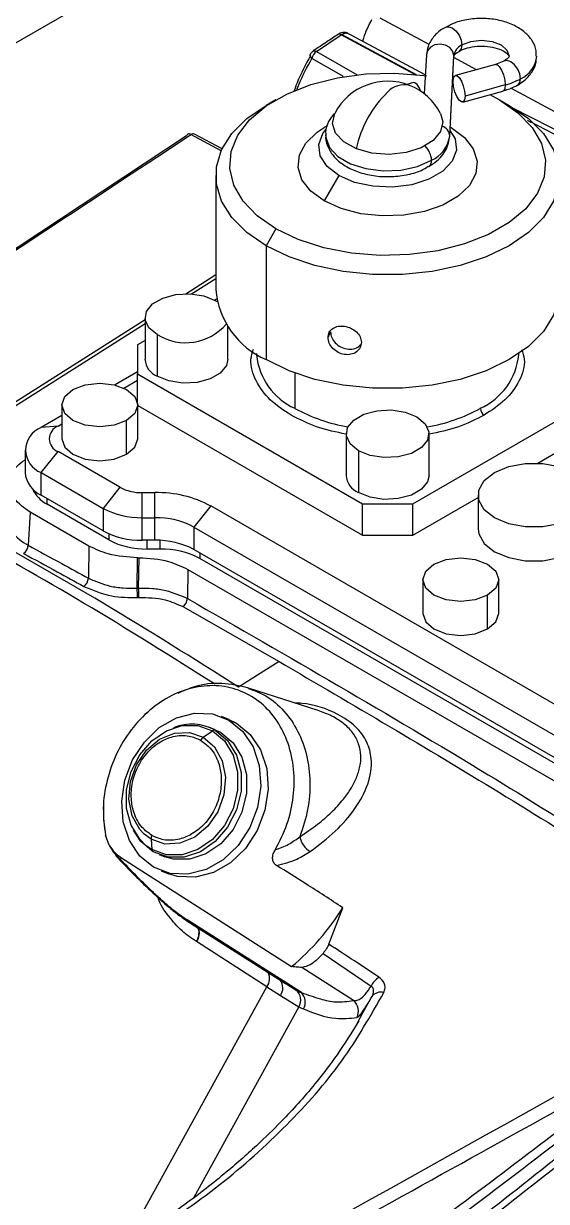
# Model space of a CAD drawing. Header units: millimetres. Extents: x 126 to 938, y 244 to 707.
# Drawn here: x 342.882 to 344.777, y 601.577 to 605.843 of the extents above; entities that cross this region are included whole.
import ezdxf

# ---------------------------------------------------------------- set-up
doc = ezdxf.new("R2010")
doc.units = ezdxf.units.MM

msp = doc.modelspace()

# ---------------------------------------------------------------- linework, layer by layer
at = {"color": 7, "linetype": 'Continuous', "lineweight": 25}
for p, q in [((347.1362, 608.2445), (308.5038, 585.9424)), ((344.3522, 605.7672), (344.1748, 605.8624)), ((343.9434, 605.742), (344.0336, 605.802)), ((344.0353, 605.803), (344.0336, 605.802)), ((344.3006, 605.6586), (344.0336, 605.802)), ((344.0353, 605.803), (344.3053, 605.6581)), ((344.3379, 605.6565), (344.0515, 605.8102)), ((344.0418, 605.6505), (343.927, 605.7164)), ((343.9434, 605.742), (344.0907, 605.6574)), ((344.3418, 605.7299), (344.3343, 605.5882)), ((344.4264, 605.4353), (344.4417, 605.7264)), ((344.4264, 605.4336), (344.4416, 605.7246)), ((344.5232, 605.6755), (344.4413, 605.7194)), ((344.4416, 605.7246), (344.4417, 605.7264)), ((344.5929, 605.6947), (344.4471, 605.6546)), ((344.6224, 605.7065), (344.5928, 605.6946)), ((344.2957, 605.6289), (344.2716, 605.6223)), ((344.4736, 605.5582), (344.6194, 605.5982)), ((344.6276, 605.6204), (344.4819, 605.5803)), ((344.5718, 605.5852), (344.6063, 605.5668)), ((345.9725, 604.8983), (344.6475, 605.6089)), ((343.7966, 605.5668), (343.7613, 605.5464)), ((344.6063, 605.5668), (344.6417, 605.5464)), ((344.8638, 605.4298), (344.6522, 605.5378)), ((343.9835, 605.4726), (343.9717, 605.4658)), ((344.4282, 605.4676), (344.4313, 605.4658)), ((343.4729, 605.4366), (341.2354, 603.959)), ((343.5985, 605.3814), (343.489, 605.4407)), ((343.6018, 605.3886), (343.5022, 605.4427)), ((344.4258, 605.4291), (344.4264, 605.4353)), ((343.579, 605.2923), (343.579, 604.8799)), ((344.0247, 605.2923), (343.9717, 605.2005)), ((344.3509, 605.3249), (344.3495, 605.3241)), ((343.7967, 605.0994), (343.7613, 605.0382)), ((343.7613, 605.0382), (343.7613, 604.6258)), ((343.4701, 604.8645), (343.579, 604.9335)), ((343.4912, 604.8638), (343.579, 604.9195)), ((343.582, 604.8447), (343.5754, 604.8409)), ((343.5786, 604.8391), (343.5837, 604.836)), ((343.3225, 604.7779), (343.3225, 604.6268)), ((338.8291, 601.921), (343.3225, 604.7708)), ((338.8449, 601.917), (343.3225, 604.7568)), ((343.6225, 604.6268), (343.6225, 604.748)), ((343.3225, 604.6949), (343.2959, 604.6796)), ((343.3664, 604.7166), (343.3664, 604.5656)), ((343.9856, 604.7062), (343.9946, 604.7262)), ((343.2959, 604.6796), (343.2959, 604.574)), ((343.7265, 604.6477), (343.7265, 604.6431)), ((344.6765, 604.6431), (344.6765, 604.6477)), ((343.2959, 604.5816), (343.2138, 604.5342)), ((343.2959, 604.574), (344.1101, 604.104)), ((343.2959, 604.4648), (343.2959, 604.574)), ((343.8656, 604.5774), (343.8656, 604.4492)), ((344.2929, 604.104), (345.1071, 604.574)), ((343.2458, 604.5228), (343.2959, 604.5517)), ((343.021, 604.4615), (343.021, 604.339)), ((343.296, 604.339), (343.296, 604.4615)), ((343.296, 604.4596), (344.1101, 603.9897)), ((343.021, 604.4229), (342.9464, 604.3798)), ((343.0076, 604.3853), (343.021, 604.393)), ((343.2558, 604.2829), (343.2558, 604.4054)), ((343.0076, 604.3853), (342.9464, 604.3798)), ((344.0515, 604.357), (344.0515, 604.2059)), ((344.3515, 604.2059), (344.3515, 604.357)), ((344.7461, 604.2513), (344.8657, 604.3203)), ((342.8878, 604.2982), (342.8878, 604.2165)), ((342.9464, 604.2165), (343.0076, 604.2927)), ((343.2319, 604.1633), (343.0076, 604.2927)), ((344.0955, 604.2958), (344.0955, 604.1447)), ((342.9464, 604.2165), (343.1707, 604.0871)), ((342.9464, 604.1349), (342.9464, 604.2165)), ((343.1707, 604.0054), (342.9464, 604.1349)), ((343.2319, 604.1633), (343.1707, 604.0871)), ((343.3121, 604.1441), (343.3585, 604.1441)), ((343.3121, 604.0533), (343.3121, 604.1441)), ((343.3585, 604.0533), (343.3585, 604.1441)), ((344.5298, 604.1349), (344.5298, 604.0124)), ((342.9676, 604.1022), (342.9676, 604.1226)), ((343.1919, 603.9728), (342.9676, 604.1022)), ((343.5612, 604.0956), (343.5, 604.0194)), ((345.5179, 602.9661), (343.5612, 604.0956)), ((344.1101, 604.104), (344.2929, 604.104)), ((344.1101, 603.9897), (344.1101, 604.104)), ((344.2929, 603.9897), (344.5298, 604.1264)), ((344.2929, 603.9897), (344.2929, 604.104)), ((342.906, 604.0737), (342.8987, 603.9536)), ((343.1193, 603.9506), (342.906, 604.0737)), ((343.1707, 604.0871), (343.1707, 604.0054)), ((343.3121, 604.0533), (343.3585, 604.0533)), ((343.3121, 603.9716), (343.3121, 604.0533)), ((343.3585, 603.9716), (343.3585, 604.0533)), ((343.5, 604.0194), (345.4566, 602.8899)), ((343.5, 604.0194), (343.5, 603.9378)), ((343.1919, 603.9948), (343.1919, 603.9728)), ((343.3585, 603.9716), (343.3121, 603.9716)), ((343.3298, 603.9398), (343.3298, 603.9716)), ((343.3762, 603.9712), (343.3762, 603.9398)), ((344.1101, 603.9897), (344.2929, 603.9897)), ((343.1193, 603.9506), (343.1173, 603.834)), ((343.3762, 603.9398), (343.3298, 603.9398)), ((345.4566, 602.8082), (343.5, 603.9378)), ((343.5212, 603.9255), (343.5212, 603.9051)), ((343.294, 603.7981), (343.2959, 603.9083)), ((343.2959, 603.9083), (343.3011, 603.9083)), ((343.2992, 603.7983), (343.3011, 603.9083)), ((345.4778, 602.7756), (343.5212, 603.9051)), ((343.4778, 603.8661), (343.4759, 603.7607)), ((343.4778, 603.8661), (345.4214, 602.7441)), ((343.294, 603.7981), (343.2992, 603.7983)), ((344.3292, 603.8288), (344.3292, 603.7063)), ((344.6042, 603.7063), (344.6042, 603.8288)), ((344.5639, 603.6502), (344.5639, 603.7726)), ((343.4594, 603.7312), (343.808, 603.5325)), ((343.808, 603.5325), (343.6618, 603.4398)), ((343.9497, 603.3549), (343.6977, 603.4365)), ((343.3325, 603.3481), (343.3241, 603.3419)), ((343.6265, 603.3224), (343.5994, 603.333)), ((343.5337, 603.2586), (343.5668, 603.2811)), ((343.5748, 603.2862), (343.5549, 603.294)), ((343.5748, 603.2862), (343.597, 603.2755)), ((343.597, 603.2755), (343.5772, 603.2833)), ((343.6263, 603.32), (343.6534, 603.3094)), ((343.6265, 603.3224), (343.6534, 603.3094)), ((343.4838, 603.2758), (343.5337, 603.2586)), ((343.1925, 602.8675), (343.1791, 602.9037)), ((343.1791, 602.9037), (343.1809, 602.9002)), ((343.3443, 602.8886), (343.3196, 602.9067)), ((343.3472, 602.852), (343.3273, 602.8655)), ((343.3443, 602.8886), (343.3472, 602.852)), ((343.2375, 602.8211), (343.8537, 602.4277)), ((343.3744, 602.8331), (343.3943, 602.8253)), ((343.3806, 602.7743), (343.4076, 602.7637)), ((343.9887, 602.5086), (344.0397, 602.641)), ((343.8892, 602.3333), (343.4754, 602.5966)), ((343.4754, 602.5966), (343.491, 602.5845)), ((343.4887, 602.5861), (343.4754, 602.5966)), ((343.4775, 602.5915), (343.4902, 602.5837)), ((343.4879, 602.585), (343.832, 602.3661)), ((343.491, 602.5845), (343.4969, 602.5798)), ((343.7643, 602.3549), (343.5092, 602.5183)), ((343.9674, 602.4753), (344.1415, 602.357)), ((344.0775, 602.3049), (343.8907, 602.4242)), ((343.2493, 601.4198), (343.7643, 602.3549)), ((343.7643, 602.3549), (343.8132, 602.3234)), ((343.8242, 602.3718), (343.8323, 602.3667)), ((343.8323, 602.3667), (343.8706, 602.3427)), ((343.8132, 602.3234), (343.88, 602.2819)), ((344.1444, 602.3189), (344.1123, 602.2609)), ((343.88, 602.2819), (343.4994, 601.591)), ((344.1123, 602.2609), (344.0915, 602.2232))]:
    msp.add_line(p, q, dxfattribs=at)
at = {"color": 7, "linetype": 'Continuous', "lineweight": 25, "flags": 128}
for points in [[(344.4111, 605.8294), (344.422, 605.8314), (344.4356, 605.8267), (344.4491, 605.8158), (344.4606, 605.8003), (344.4682, 605.7826), (344.4709, 605.7654)], [(344.4417, 605.7264), (344.4379, 605.7421), (344.427, 605.7555), (344.4108, 605.7646), (344.3917, 605.7681), (344.3726, 605.7653), (344.3564, 605.7567), (344.3455, 605.7437), (344.3418, 605.7299)], [(344.4709, 605.7654), (344.4682, 605.7514), (344.4613, 605.743)], [(344.4709, 605.7654), (344.5034, 605.778), (344.5416, 605.7823), (344.5799, 605.778), (344.6123, 605.7654), (344.634, 605.7467), (344.6416, 605.7246), (344.6416, 605.7242)], [(344.5929, 605.6947), (344.5979, 605.6941), (344.6061, 605.6873), (344.6144, 605.6742), (344.6213, 605.6569), (344.626, 605.638), (344.6276, 605.6204)], [(344.683, 605.643), (344.6804, 605.6602), (344.6727, 605.6778), (344.6612, 605.6933), (344.6477, 605.7042), (344.6342, 605.7089), (344.6227, 605.7067), (344.6224, 605.7065)], [(343.7967, 605.0994), (343.7292, 605.1463), (343.6778, 605.1996), (343.6442, 605.2575), (343.6296, 605.3179), (343.6345, 605.3788), (343.6587, 605.4381), (343.7014, 605.4939), (343.7611, 605.5443), (343.8358, 605.5874), (343.9229, 605.6218), (344.0196, 605.6465), (344.1224, 605.6604), (344.228, 605.6633), (344.3326, 605.6548), (344.3441, 605.6532)], [(344.3221, 605.5971), (344.3172, 605.6085), (344.309, 605.6215), (344.3007, 605.6284), (344.2957, 605.6289)], [(344.4389, 605.6324), (344.4405, 605.6461), (344.4452, 605.6537), (344.4522, 605.6541), (344.4604, 605.6472), (344.4686, 605.6341), (344.4756, 605.6168), (344.4803, 605.5979), (344.4819, 605.5803)], [(344.4819, 605.5803), (344.4803, 605.5667), (344.4756, 605.5591), (344.4686, 605.5587), (344.4604, 605.5655), (344.4522, 605.5786), (344.4452, 605.5959), (344.4405, 605.6148), (344.4389, 605.6324)], [(344.6727, 605.6201), (344.6804, 605.6289), (344.683, 605.643)], [(344.6276, 605.6204), (344.626, 605.6067), (344.6213, 605.5991), (344.6194, 605.5982)], [(343.7613, 605.0382), (343.6916, 605.0862), (343.6373, 605.1404), (343.6002, 605.1993), (343.5814, 605.261), (343.5814, 605.3236), (343.6002, 605.3853), (343.6373, 605.4442), (343.6916, 605.4984), (343.7613, 605.5464)], [(344.6417, 605.5464), (344.7114, 605.4984), (344.7657, 605.4442), (344.8028, 605.3853), (344.8217, 605.3236), (344.8217, 605.261), (344.8028, 605.1993), (344.7657, 605.1404), (344.7114, 605.0862), (344.6417, 605.0382), (344.5586, 604.9979), (344.4646, 604.9666), (344.3626, 604.9452), (344.2558, 604.9343), (344.1473, 604.9343), (344.0404, 604.9452), (343.9384, 604.9666), (343.8445, 604.9979), (343.7613, 605.0382)], [(344.6063, 605.5668), (344.6738, 605.5199), (344.7252, 605.4666), (344.7588, 605.4088), (344.7734, 605.3484), (344.7685, 605.2875), (344.7443, 605.2281), (344.7017, 605.1723), (344.642, 605.122), (344.5673, 605.0789), (344.4801, 605.0444), (344.3835, 605.0198), (344.2806, 605.0058), (344.1751, 605.003), (344.0704, 605.0114), (343.9703, 605.0308), (343.878, 605.0605), (343.7967, 605.0994)], [(344.0882, 605.3891), (344.0428, 605.4139), (344.013, 605.4457), (344.0016, 605.4812), (344.0098, 605.517), (344.0098, 605.5171)], [(344.3932, 605.5171), (344.4015, 605.4871), (344.3933, 605.4513), (344.3663, 605.4187), (344.3232, 605.3925), (344.2682, 605.3753), (344.2067, 605.3688), (344.1446, 605.3735), (344.0882, 605.3891)], [(343.9717, 605.2005), (343.9234, 605.2361), (343.8912, 605.2773), (343.8771, 605.3218), (343.8818, 605.3669), (343.9052, 605.4101), (343.9457, 605.4488), (343.9717, 605.4658)], [(344.0247, 605.2923), (343.9821, 605.3252), (343.9572, 605.3637), (343.9522, 605.4047), (343.9673, 605.4448), (343.9777, 605.4586)], [(344.4313, 605.4658), (344.4796, 605.4302), (344.5118, 605.3889), (344.5259, 605.3444), (344.5212, 605.2993), (344.4979, 605.2561), (344.4574, 605.2174), (344.402, 605.1854), (344.3349, 605.162), (344.2601, 605.1486), (344.1819, 605.1458), (344.1048, 605.154), (344.0334, 605.1726), (343.9717, 605.2005)], [(344.4275, 605.456), (344.4458, 605.425), (344.4509, 605.3841), (344.4358, 605.3439), (344.4017, 605.3079), (344.3513, 605.2788), (344.2889, 605.2591), (344.2194, 605.2504), (344.1484, 605.2533), (344.0817, 605.2677), (344.0247, 605.2923)], [(343.9765, 605.4401), (343.9771, 605.43), (343.9907, 605.3939), (344.0214, 605.3614), (344.0667, 605.3353), (344.1229, 605.3176), (344.1855, 605.3097), (344.2493, 605.3123), (344.3094, 605.3253), (344.3606, 605.3474)], [(343.3664, 604.7166), (343.3365, 604.7413), (343.3231, 604.7703), (343.3276, 604.8003), (343.3496, 604.8275), (343.3865, 604.8488), (343.4337, 604.8615), (343.4856, 604.8641), (343.5359, 604.8563), (343.5786, 604.8391)], [(344.824, 604.8799), (344.8217, 604.8486), (344.8028, 604.7869), (344.7657, 604.7281), (344.7114, 604.6738), (344.6417, 604.6258), (344.5586, 604.5856), (344.4646, 604.5542), (344.3626, 604.5328), (344.2558, 604.5219), (344.1473, 604.5219), (344.0404, 604.5328), (343.9384, 604.5542), (343.8445, 604.5856), (343.7613, 604.6258)], [(343.6225, 604.6268), (343.6174, 604.6044), (343.5954, 604.5771), (343.5585, 604.5559), (343.5113, 604.5432), (343.4594, 604.5405), (343.4091, 604.5483), (343.3664, 604.5656)], [(343.2558, 604.4054), (343.2112, 604.3882), (343.1585, 604.3821), (343.1059, 604.3882), (343.0613, 604.4054), (343.0315, 604.4311), (343.021, 604.4615), (343.0315, 604.4919), (343.0613, 604.5176)], [(343.0613, 604.5176), (343.1059, 604.5348), (343.1585, 604.5409), (343.2112, 604.5348), (343.2558, 604.5176), (343.2856, 604.4919), (343.296, 604.4615), (343.2856, 604.4311), (343.2558, 604.4054)], [(344.0955, 604.2958), (344.0656, 604.3204), (344.0521, 604.3495), (344.0566, 604.3794), (344.0786, 604.4067), (344.1155, 604.4279), (344.1627, 604.4407), (344.2146, 604.4433), (344.2649, 604.4355), (344.3076, 604.4182)], [(344.3076, 604.4182), (344.3375, 604.3936), (344.351, 604.3646), (344.3464, 604.3346), (344.3244, 604.3073), (344.2876, 604.2861), (344.2403, 604.2734), (344.1884, 604.2708), (344.1381, 604.2785), (344.0955, 604.2958)], [(343.021, 604.339), (343.0315, 604.3086), (343.0613, 604.2829), (343.1059, 604.2657), (343.1585, 604.2596), (343.2112, 604.2657), (343.2558, 604.2829)], [(343.2558, 604.2829), (343.2856, 604.3086), (343.296, 604.339)], [(344.589, 604.2174), (344.6401, 604.2389), (344.7002, 604.2501), (344.7635, 604.2501), (344.8236, 604.2389), (344.8747, 604.2174), (344.9119, 604.1879), (344.9314, 604.1532), (344.9314, 604.1167), (344.9119, 604.082), (344.8747, 604.0524)], [(344.3515, 604.2059), (344.3464, 604.1835), (344.3244, 604.1563), (344.2876, 604.135), (344.2403, 604.1223), (344.1884, 604.1197), (344.1381, 604.1275), (344.0955, 604.1447)], [(344.8747, 604.0524), (344.8236, 604.031), (344.7635, 604.0197), (344.7002, 604.0197), (344.6401, 604.031), (344.589, 604.0524), (344.5518, 604.082), (344.5323, 604.1167), (344.5323, 604.1532), (344.5518, 604.1879), (344.589, 604.2174)], [(344.5298, 604.0124), (344.5323, 603.9942), (344.5518, 603.9595), (344.589, 603.93), (344.6401, 603.9085), (344.7002, 603.8972), (344.7635, 603.8972), (344.8236, 603.9085), (344.8657, 603.925)], [(344.5639, 603.7726), (344.5193, 603.7554), (344.4667, 603.7494), (344.4141, 603.7554), (344.3695, 603.7726), (344.3397, 603.7984), (344.3292, 603.8288), (344.3397, 603.8592), (344.3695, 603.8849)], [(344.3695, 603.8849), (344.4141, 603.9021), (344.4667, 603.9082), (344.5193, 603.9021), (344.5639, 603.8849), (344.5937, 603.8592), (344.6042, 603.8288), (344.5937, 603.7984), (344.5639, 603.7726)], [(344.3292, 603.7063), (344.3397, 603.6759), (344.3695, 603.6502), (344.4141, 603.633), (344.4667, 603.6269), (344.5193, 603.633), (344.5639, 603.6502)], [(344.5639, 603.6502), (344.5937, 603.6759), (344.6042, 603.7063)], [(343.3536, 602.7873), (343.3034, 602.8281), (343.2658, 602.8842), (343.2435, 602.9519), (343.2381, 603.0265), (343.2498, 603.103), (343.2778, 603.1761), (343.3204, 603.2409), (343.3744, 603.2929), (343.4364, 603.3286), (343.502, 603.3456), (343.5668, 603.3427), (343.6263, 603.32)], [(343.3273, 602.8655), (343.3035, 602.8885), (343.2722, 602.9394), (343.2559, 603.0006), (343.256, 603.0672), (343.2722, 603.1337), (343.3035, 603.1947), (343.3472, 603.2454), (343.3998, 603.2816), (343.457, 603.3004), (343.5112, 603.3007)], [(343.5668, 603.2811), (343.6105, 603.2447), (343.6418, 603.1937), (343.6581, 603.1325), (343.6581, 603.066), (343.6418, 602.9995), (343.6105, 602.9384), (343.5668, 602.8877), (343.5142, 602.8515), (343.457, 602.8328), (343.3998, 602.8329), (343.3472, 602.852)], [(343.5772, 603.2833), (343.6219, 603.246), (343.6539, 603.1938), (343.6706, 603.1311), (343.6706, 603.063), (343.6539, 602.9948), (343.6219, 602.9323), (343.5771, 602.8804), (343.5233, 602.8433), (343.4646, 602.8241), (343.406, 602.8243), (343.3522, 602.8438)], [(343.6263, 603.32), (343.6766, 603.2793), (343.7141, 603.2231), (343.7364, 603.1554), (343.7419, 603.0808), (343.7302, 603.0043), (343.7021, 602.9312), (343.6596, 602.8664), (343.6055, 602.8144), (343.5435, 602.7787), (343.4779, 602.7618), (343.4132, 602.7647), (343.3536, 602.7873)], [(343.6534, 603.3094), (343.7037, 603.2687), (343.7412, 603.2125), (343.7635, 603.1448), (343.7689, 603.0702), (343.7572, 602.9937), (343.7292, 602.9206), (343.6867, 602.8558), (343.6326, 602.8038), (343.5706, 602.7681), (343.505, 602.7511), (343.4402, 602.7541), (343.4076, 602.7637)], [(343.5112, 603.3007), (343.5142, 603.3002), (343.5668, 603.2811)], [(343.3196, 602.9067), (343.3034, 602.924), (343.2758, 602.974), (343.2641, 603.0337), (343.2696, 603.0974), (343.2916, 603.1587), (343.3281, 603.2117), (343.3754, 603.2512), (343.429, 603.2733), (343.4835, 603.2759), (343.4838, 603.2758)], [(343.5337, 603.2586), (343.5746, 603.2233), (343.6022, 603.1733), (343.6138, 603.1136), (343.6084, 603.0499), (343.5863, 602.9886), (343.5498, 602.9356), (343.5025, 602.8961), (343.449, 602.874), (343.3944, 602.8714), (343.3443, 602.8886)], [(343.597, 603.2755), (343.6418, 603.2382), (343.6738, 603.186), (343.6905, 603.1233), (343.6905, 603.0552), (343.6738, 602.9871), (343.6418, 602.9245), (343.597, 602.8726), (343.5431, 602.8355), (343.4845, 602.8163), (343.4259, 602.8165), (343.3943, 602.8253)], [(343.3522, 602.8438), (343.3074, 602.8812), (343.2808, 602.9215)]]:
    msp.add_lwpolyline(points, dxfattribs=at)
at = {"color": 7, "linetype": 'Continuous', "lineweight": 25}
for centre, radius, start, end in [((344.0264, 605.7911), 0.013, 56.6981, 109.7039), ((344.4924, 605.7188), 0.0513, 114.7972, 171.5749), ((343.965, 605.7101), 0.0385, 124.0977, 170.5373), ((344.6449, 605.7321), 0.097, 293.1586, 355.8153), ((344.2015, 605.4183), 0.2156, 68.3356, 152.7408), ((344.5666, 605.8492), 0.2368, 284.9248, 299.4442), ((344.4744, 605.3098), 0.3943, 133.7961, 168.4008), ((344.2615, 605.5407), 0.0805, 75.8513, 138.1388), ((344.2015, 605.4183), 0.2157, 27.261, 68.3372), ((344.3846, 605.4328), 0.0419, 3.4618, 67.9066), ((343.4972, 605.4308), 0.0128, 67.2909, 129.4158), ((344.3122, 605.4523), 0.1155, 294.8089, 351.572), ((344.2827, 605.3436), 0.078, 2.8311, 45.6867), ((344.336, 605.3447), 0.0247, 306.8394, 6.3385), ((343.8826, 604.9053), 0.3047, 184.7798, 246.54), ((343.4695, 604.8807), 0.1938, 237.8702, 319.7806), ((343.3937, 604.6315), 0.0714, 183.7952, 247.5246), ((343.9642, 604.6669), 0.2389, 185.6953, 245.6242), ((344.4388, 604.6669), 0.2389, 294.3762, 354.3049), ((344.1633, 604.9898), 0.6171, 241.1568, 260.1516), ((344.2397, 604.9898), 0.6171, 279.8483, 298.843), ((344.5681, 604.4506), 0.0307, 182.5918, 237.4117), ((342.9774, 604.2982), 0.0873, 110.7829, 249.2171), ((343.0252, 604.339), 0.0495, 110.7835, 249.2165), ((342.9879, 604.2265), 0.1006, 185.6933, 245.6271), ((344.1227, 604.2107), 0.0714, 183.7983, 247.5268), ((343.0193, 604.2038), 0.1139, 203.2458, 243.0148), ((343.3088, 604.3076), 0.1636, 241.9569, 271.1451), ((343.3668, 603.7306), 0.4135, 61.9595, 91.145), ((343.3063, 604.3418), 0.2886, 241.9596, 271.1465), ((343.3643, 603.7647), 0.2886, 61.9585, 91.1433), ((343.3064, 604.2602), 0.2887, 241.9629, 271.1387), ((343.3242, 604.2211), 0.2814, 241.9594, 271.143), ((343.3643, 603.6831), 0.2886, 61.9596, 91.1468), ((342.8608, 603.9551), 0.038, 304.7799, 357.679), ((343.3821, 603.6441), 0.2958, 61.9584, 91.1467), ((343.0791, 603.8358), 0.0382, 304.6826, 357.2452), ((342.5119, 603.7544), 0.7833, 0.7313, 3.2022), ((342.5195, 603.7547), 0.7809, 0.7249, 3.2035), ((343.4375, 603.7629), 0.0385, 304.589, 356.7306), ((343.4919, 603.1298), 0.1757, 60.9552, 111.9444), ((343.5741, 603.2723), 0.0115, 74.6298, 129.4242), ((343.5515, 603.2338), 0.0306, 125.6758, 153.7144), ((343.371, 602.8896), 0.0268, 151.3764, 182.0819), ((343.9603, 602.9117), 0.0782, 190.1187, 239.9388), ((343.3561, 602.8518), 0.00893, 178.8147, 243.8994), ((343.2761, 603.1192), 0.901, 309.8711, 327.9423), ((343.5069, 602.6327), 0.0506, 217.585, 245.0643), ((343.4715, 602.5479), 0.048, 321.8617, 24.3055), ((343.4881, 602.553), 0.0302, 3.7854, 30.6144), ((343.724, 602.3844), 0.05, 323.7736, 25.7273), ((344.2125, 602.3224), 0.079, 122.4043, 153.999), ((343.7749, 602.3505), 0.0469, 324.6884, 36.7286), ((343.8377, 602.3065), 0.0489, 329.8395, 47.7617), ((343.8525, 602.2982), 0.0508, 331.8443, 43.7012), ((344.045, 602.2662), 0.0506, 332.5975, 49.9636), ((344.1769, 602.2949), 0.0404, 74.2057, 143.483)]:
    msp.add_arc(centre, radius, start, end, dxfattribs=at)
for points, knots in [([(344.1117, 605.7779), (344.1128, 605.782), (344.1198, 605.81), (344.1333, 605.8357), (344.1448, 605.8577)], [0, 0, 0, 0, 0.145361, 1, 1, 1, 1]), ([(344.7394, 605.7251), (344.7399, 605.7315), (344.7413, 605.7511), (344.7263, 605.7819), (344.6991, 605.8132), (344.6601, 605.8379), (344.612, 605.8547), (344.5579, 605.8625), (344.5023, 605.8601), (344.452, 605.8501), (344.4236, 605.8349), (344.4115, 605.8284)], [0, 0, 0, 0, 0.047669, 0.14486, 0.243744, 0.355672, 0.484122, 0.621695, 0.761129, 0.897611, 1, 1, 1, 1]), ([(344.022, 605.8033), (344.0084, 605.7943), (343.9784, 605.7743), (343.9483, 605.7543), (343.9319, 605.7434)], [0, 0, 0, 0, 0.452447, 1, 1, 1, 1]), ([(344.0573, 605.8071), (344.0546, 605.8083), (344.0489, 605.8106), (344.0392, 605.8105), (344.0304, 605.8082), (344.0253, 605.8052), (344.0232, 605.8039)], [0, 0, 0, 0, 0.247663, 0.510666, 0.7880584, 1, 1, 1, 1]), ([(344.0353, 605.803), (344.0393, 605.8052), (344.0449, 605.8082), (344.0532, 605.8089), (344.0565, 605.8074), (344.058, 605.8067)], [0, 0, 0, 0, 0.560828, 0.792445, 1, 1, 1, 1]), ([(344.4115, 605.8284), (344.408, 605.8268), (344.3911, 605.8191), (344.3679, 605.7964), (344.3462, 605.7637), (344.3439, 605.7401), (344.3428, 605.7297)], [0, 0, 0, 0, 0.0906, 0.441741, 0.755255, 1, 1, 1, 1]), ([(344.4618, 605.7424), (344.4645, 605.7441), (344.4756, 605.7512), (344.5005, 605.7577), (344.535, 605.7623), (344.572, 605.7601), (344.6032, 605.7524), (344.6266, 605.7415), (344.6363, 605.7321), (344.642, 605.7262), (344.6415, 605.7245), (344.6415, 605.7243)], [0, 0, 0, 0, 0.04949, 0.204257, 0.391259, 0.589991, 0.770727, 0.893471, 0.972839, 0.997768, 1, 1, 1, 1]), ([(343.922, 605.7271), (343.9046, 605.6946), (343.882, 605.6524), (343.8658, 605.6075), (343.8621, 605.5971)], [0, 0, 0, 0, 0.768959, 1, 1, 1, 1]), ([(343.8731, 605.6034), (343.8753, 605.6092), (343.8899, 605.6484), (343.91, 605.6852), (343.927, 605.7164)], [0, 0, 0, 0, 0.149746, 1, 1, 1, 1]), ([(343.927, 605.7164), (343.9254, 605.7186), (343.9223, 605.7226), (343.9206, 605.7291), (343.9221, 605.732), (343.9225, 605.7328)], [0, 0, 0, 0, 0.456932, 0.855763, 1, 1, 1, 1]), ([(343.9334, 605.7441), (343.9323, 605.7433), (343.9299, 605.7416), (343.9266, 605.7385), (343.9237, 605.735), (343.9222, 605.7325), (343.9216, 605.7313)], [0, 0, 0, 0, 0.230155, 0.500813, 0.770724, 1, 1, 1, 1]), ([(343.9319, 605.7429), (343.9327, 605.7434), (343.9349, 605.7446), (343.9391, 605.7439), (343.9419, 605.7426), (343.9434, 605.742)], [0, 0, 0, 0, 0.2326015, 0.5946219, 1, 1, 1, 1]), ([(344.4419, 605.7252), (344.4421, 605.7257), (344.4436, 605.7299), (344.4505, 605.7363), (344.4578, 605.7403), (344.4618, 605.7424)], [0, 0, 0, 0, 0.061548, 0.495118, 1, 1, 1, 1]), ([(344.6415, 605.7243), (344.6414, 605.724), (344.6405, 605.7205), (344.6338, 605.714), (344.6269, 605.7095), (344.6227, 605.7067)], [0, 0, 0, 0, 0.0323793, 0.4180964, 1, 1, 1, 1]), ([(344.6727, 605.6201), (344.6805, 605.625), (344.7003, 605.6376), (344.7244, 605.6647), (344.7399, 605.6934), (344.7394, 605.7103), (344.7393, 605.7143)], [0, 0, 0, 0, 0.229832, 0.580963, 0.901014, 1, 1, 1, 1]), ([(344.619, 605.5988), (344.6327, 605.6029), (344.6513, 605.6083), (344.6682, 605.6176), (344.6727, 605.6201)], [0, 0, 0, 0, 0.737222, 1, 1, 1, 1]), ([(344.0071, 605.5154), (344.0002, 605.5066), (343.9852, 605.4874), (343.9754, 605.4597), (343.9775, 605.4435), (343.978, 605.4403)], [0, 0, 0, 0, 0.406898, 0.88566, 1, 1, 1, 1]), ([(344.7081, 605.4924), (344.7137, 605.4896), (344.7564, 605.4679), (344.7991, 605.4459), (344.8362, 605.4268)], [0, 0, 0, 0, 0.129307, 1, 1, 1, 1]), ([(341.241, 603.9571), (341.6603, 604.2343), (342.4093, 604.7294), (343.159, 605.2234), (343.489, 605.4407)], [0, 0, 0, 0, 0.559854, 1, 1, 1, 1]), ([(343.489, 605.4407), (343.4871, 605.4416), (343.4836, 605.4432), (343.4782, 605.4429), (343.4744, 605.4402), (343.4734, 605.4378), (343.4729, 605.4366)], [0, 0, 0, 0, 0.321586, 0.596805, 0.794833, 1, 1, 1, 1]), ([(343.9779, 605.4398), (343.9775, 605.4365), (343.9753, 605.4194), (343.9867, 605.389), (344.011, 605.3539), (344.0482, 605.3251), (344.0955, 605.3033), (344.1506, 605.2903), (344.2095, 605.2866), (344.2677, 605.2933), (344.3156, 605.3054), (344.3404, 605.3205), (344.3488, 605.3257)], [0, 0, 0, 0, 0.022507, 0.113248, 0.20413, 0.304594, 0.420025, 0.546755, 0.677785, 0.808385, 0.934637, 1, 1, 1, 1]), ([(344.3509, 605.3249), (344.3607, 605.3313), (344.3799, 605.3437), (344.4027, 605.3681), (344.4191, 605.3951), (344.4228, 605.4149), (344.4246, 605.4244)], [0, 0, 0, 0, 0.27335, 0.533081, 0.774716, 1, 1, 1, 1]), ([(343.9856, 604.7062), (343.9865, 604.7127), (343.9882, 604.7255), (344.0027, 604.7404), (344.0228, 604.7477), (344.0459, 604.7475), (344.069, 604.7404), (344.0888, 604.7273), (344.1035, 604.7093), (344.1056, 604.695), (344.1066, 604.6881)], [0, 0, 0, 0, 0.110558, 0.22011, 0.339868, 0.472906, 0.613457, 0.752078, 0.881281, 1, 1, 1, 1]), ([(344.1066, 604.6881), (344.1057, 604.6815), (344.1038, 604.668), (344.0889, 604.6522), (344.0685, 604.6435), (344.0448, 604.643), (344.0217, 604.6508), (344.0025, 604.6654), (343.9887, 604.6844), (343.9866, 604.6992), (343.9856, 604.7062)], [0, 0, 0, 0, 0.110946, 0.225061, 0.347414, 0.478475, 0.615164, 0.75181, 0.88169, 1, 1, 1, 1]), ([(343.9946, 604.7262), (343.9956, 604.7192), (343.9977, 604.7045), (344.0114, 604.6854), (344.0306, 604.6708), (344.0538, 604.6629), (344.0771, 604.6636), (344.096, 604.6705), (344.1029, 604.6795), (344.1053, 604.6826)], [0, 0, 0, 0, 0.140519, 0.294795, 0.456925, 0.619208, 0.775071, 0.920823, 1, 1, 1, 1]), ([(343.8515, 604.4248), (343.8252, 604.4419), (343.7746, 604.475), (343.7222, 604.5446), (343.6998, 604.6135), (343.7115, 604.6512), (343.7152, 604.6633)], [0, 0, 0, 0, 0.315285, 0.60565, 0.873468, 1, 1, 1, 1]), ([(344.688, 604.6626), (344.6916, 604.6507), (344.7032, 604.6133), (344.6808, 604.5446), (344.6285, 604.475), (344.5779, 604.4419), (344.5515, 604.4248)], [0, 0, 0, 0, 0.124363, 0.392781, 0.683875, 1, 1, 1, 1]), ([(344.0502, 604.356), (344.0156, 604.363), (343.9463, 604.377), (343.8832, 604.4088), (343.8515, 604.4248)], [0, 0, 0, 0, 0.498731, 1, 1, 1, 1]), ([(344.5515, 604.4248), (344.5199, 604.4088), (344.4563, 604.3768), (344.3866, 604.3627), (344.3515, 604.3557)], [0, 0, 0, 0, 0.4979034, 1, 1, 1, 1]), ([(342.906, 604.0737), (342.8843, 604.0885), (342.8438, 604.1162), (342.8258, 604.1872), (342.852, 604.2379), (342.8774, 604.2557), (342.8878, 604.263)], [0, 0, 0, 0, 0.324457, 0.607326, 0.83948, 1, 1, 1, 1]), ([(342.827, 604.0586), (342.8265, 604.0569), (342.8195, 604.0372), (342.8381, 604.0039), (342.8666, 603.9728), (342.8875, 603.9603), (342.8987, 603.9536)], [0, 0, 0, 0, 0.039408, 0.461767, 0.712468, 1, 1, 1, 1]), ([(343.6618, 603.4398), (343.4991, 603.5422), (343.1732, 603.7475), (342.8376, 603.9365), (342.6696, 604.0312)], [0, 0, 0, 0, 0.499252, 1, 1, 1, 1]), ([(343.5764, 603.4499), (343.4185, 603.5494), (343.1128, 603.742), (342.7978, 603.9189), (342.6455, 604.0044)], [0, 0, 0, 0, 0.516562, 1, 1, 1, 1]), ([(342.8825, 603.9239), (342.9232, 603.9017), (342.9961, 603.8621), (343.0688, 603.822), (343.1008, 603.8044)], [0, 0, 0, 0, 0.559525, 1, 1, 1, 1]), ([(342.8987, 603.9536), (342.9396, 603.9314), (343.0125, 603.8917), (343.0852, 603.8516), (343.1173, 603.834)], [0, 0, 0, 0, 0.55952, 1, 1, 1, 1]), ([(343.2959, 603.9083), (343.2597, 603.9103), (343.198, 603.9137), (343.1423, 603.9398), (343.1193, 603.9506)], [0, 0, 0, 0, 0.586535, 1, 1, 1, 1]), ([(343.3011, 603.9083), (343.3373, 603.9064), (343.399, 603.903), (343.4547, 603.8769), (343.4778, 603.8661)], [0, 0, 0, 0, 0.58653, 1, 1, 1, 1]), ([(343.1008, 603.8044), (343.1341, 603.7906), (343.1965, 603.7648), (343.2638, 603.7645), (343.2952, 603.7644)], [0, 0, 0, 0, 0.5344412, 1, 1, 1, 1]), ([(343.1173, 603.834), (343.143, 603.8231), (343.1836, 603.8059), (343.2442, 603.7978), (343.2771, 603.798), (343.294, 603.7981)], [0, 0, 0, 0, 0.458504, 0.721366, 1, 1, 1, 1]), ([(343.2992, 603.7983), (343.3162, 603.7983), (343.3492, 603.7981), (343.4098, 603.7894), (343.4503, 603.7719), (343.4759, 603.7607)], [0, 0, 0, 0, 0.2793792, 0.5424453, 1, 1, 1, 1]), ([(343.2952, 603.7644), (343.2962, 603.7644), (343.2979, 603.7645), (343.2996, 603.7645), (343.3003, 603.7646)], [0, 0, 0, 0, 0.560129, 1, 1, 1, 1]), ([(343.3003, 603.7646), (343.3328, 603.764), (343.3882, 603.7631), (343.4385, 603.7405), (343.4594, 603.7312)], [0, 0, 0, 0, 0.586228, 1, 1, 1, 1]), ([(343.4759, 603.7607), (343.8412, 603.5509), (344.4983, 603.1735), (345.1375, 602.7667), (345.4214, 602.5861)], [0, 0, 0, 0, 0.555969, 1, 1, 1, 1]), ([(343.808, 603.5325), (344.0751, 603.376), (344.613, 603.0608), (345.1389, 602.7259), (345.4036, 602.5574)], [0, 0, 0, 0, 0.496631, 1, 1, 1, 1]), ([(343.6979, 603.4365), (343.6657, 603.4437), (343.601, 603.4584), (343.5111, 603.4484), (343.4609, 603.4256), (343.4411, 603.4166)], [0, 0, 0, 0, 0.373707, 0.752817, 1, 1, 1, 1]), ([(343.7945, 602.8506), (343.8099, 602.8811), (343.8409, 602.942), (343.8626, 603.042), (343.8645, 603.1414), (343.8449, 603.2353), (343.8049, 603.3178), (343.7465, 603.3838), (343.6731, 603.4284), (343.5897, 603.4483), (343.5022, 603.4425), (343.4162, 603.4117), (343.3371, 603.3584), (343.2693, 603.2862), (343.2165, 603.1992), (343.1824, 603.1028), (343.1669, 603.0023), (343.1751, 602.9363), (343.1791, 602.9037)], [0, 0, 0, 0, 0.067468, 0.134767, 0.200387, 0.263151, 0.322862, 0.379893, 0.435175, 0.490208, 0.546874, 0.606358, 0.668905, 0.734026, 0.801089, 0.868732, 0.935382, 1, 1, 1, 1]), ([(343.6971, 603.4348), (343.7187, 603.4269), (343.7671, 603.4091), (343.829, 603.3545), (343.8795, 603.2808), (343.9114, 603.1926), (343.9231, 603.0958), (343.9156, 602.995), (343.8941, 602.9305), (343.8833, 602.898)], [0, 0, 0, 0, 0.108056, 0.241913, 0.381086, 0.52719, 0.680187, 0.838622, 1, 1, 1, 1]), ([(343.9212, 602.8441), (343.9523, 602.8679), (344.0123, 602.9137), (344.0845, 602.9958), (344.1339, 603.0843), (344.1485, 603.1708), (344.1287, 603.2444), (344.0857, 603.3016), (344.0057, 603.3535), (343.9276, 603.3799), (343.8741, 603.3817), (343.866, 603.382)], [0, 0, 0, 0, 0.148941, 0.286676, 0.412938, 0.530541, 0.609614, 0.696421, 0.79608, 0.96929, 1, 1, 1, 1]), ([(343.8833, 602.898), (343.9051, 602.9126), (343.9455, 602.9396), (343.9983, 602.9853), (344.0391, 603.0291), (344.0689, 603.071), (344.0897, 603.111), (344.1024, 603.151), (344.1061, 603.1931), (344.0986, 603.2341), (344.0779, 603.2738), (344.0441, 603.3085), (344, 603.3366), (343.9663, 603.3486), (343.9495, 603.3545)], [0, 0, 0, 0, 0.1260869, 0.2343326, 0.3358605, 0.4139408, 0.4816292, 0.5523075, 0.6151491, 0.6832435, 0.7503279, 0.8281716, 0.9143717, 1, 1, 1, 1]), ([(343.3475, 602.9024), (343.3352, 602.9114), (343.3062, 602.9324), (343.2811, 602.9809), (343.2704, 603.0373), (343.2749, 603.096), (343.2958, 603.1552), (343.3311, 603.2062), (343.3752, 603.2426), (343.4261, 603.264), (343.4787, 603.2676), (343.5103, 603.2535), (343.5241, 603.2473)], [0, 0, 0, 0, 0.082297, 0.192333, 0.285189, 0.392487, 0.508061, 0.622086, 0.725508, 0.813891, 0.9191, 1, 1, 1, 1]), ([(343.5241, 603.2473), (343.5364, 603.2383), (343.5654, 603.2173), (343.5905, 603.1689), (343.6012, 603.1125), (343.5967, 603.0537), (343.5758, 602.9946), (343.5405, 602.9435), (343.4964, 602.9072), (343.4455, 602.8858), (343.3929, 602.8822), (343.3613, 602.8963), (343.3475, 602.9024)], [0, 0, 0, 0, 0.082289, 0.192325, 0.285193, 0.39249, 0.508066, 0.622091, 0.725509, 0.813889, 0.919099, 1, 1, 1, 1]), ([(343.1727, 603.0228), (343.1717, 603.0017), (343.1702, 602.9686), (343.1756, 602.936), (343.1775, 602.9243)], [0, 0, 0, 0, 0.6406728, 1, 1, 1, 1]), ([(343.7945, 602.8506), (343.811, 602.8566), (343.8428, 602.8683), (343.8702, 602.8883), (343.8833, 602.898)], [0, 0, 0, 0, 0.518232, 1, 1, 1, 1]), ([(343.1925, 602.8675), (343.1987, 602.8583), (343.211, 602.8401), (343.2287, 602.8274), (343.2375, 602.8211)], [0, 0, 0, 0, 0.508182, 1, 1, 1, 1]), ([(343.1925, 602.8675), (343.1986, 602.8566), (343.2095, 602.8374), (343.2259, 602.8227), (343.233, 602.8162)], [0, 0, 0, 0, 0.563795, 1, 1, 1, 1]), ([(343.1997, 602.8563), (343.2005, 602.8548), (343.2027, 602.8502), (343.2055, 602.8459), (343.2074, 602.8431)], [0, 0, 0, 0, 0.330629, 1, 1, 1, 1]), ([(343.2178, 602.8276), (343.2372, 602.8073), (343.2778, 602.7649), (343.3418, 602.7023), (343.3982, 602.6515), (343.4436, 602.6146), (343.4665, 602.599), (343.4775, 602.5915)], [0, 0, 0, 0, 0.239957, 0.501095, 0.763403, 0.886791, 1, 1, 1, 1]), ([(343.2375, 602.8211), (343.2366, 602.8202), (343.2351, 602.8187), (343.2337, 602.817), (343.233, 602.8162)], [0, 0, 0, 0, 0.545428, 1, 1, 1, 1]), ([(343.4668, 602.6019), (343.4591, 602.6071), (343.4419, 602.6187), (343.4154, 602.6401), (343.3852, 602.666), (343.3444, 602.7034), (343.2929, 602.7536), (343.2537, 602.7946), (343.233, 602.8162)], [0, 0, 0, 0, 0.088061, 0.195574, 0.321392, 0.463992, 0.717515, 1, 1, 1, 1]), ([(343.7985, 602.7942), (343.7965, 602.7956), (343.7927, 602.7984), (343.7883, 602.8042), (343.7855, 602.8112), (343.7844, 602.819), (343.7851, 602.8272), (343.7879, 602.8381), (343.7918, 602.8456), (343.7945, 602.8506)], [0, 0, 0, 0, 0.11323, 0.224474, 0.343395, 0.469698, 0.59492, 0.733641, 1, 1, 1, 1]), ([(343.7985, 602.7942), (343.8239, 602.8003), (343.8674, 602.8108), (343.9053, 602.8343), (343.9212, 602.8441)], [0, 0, 0, 0, 0.583865, 1, 1, 1, 1]), ([(344.0397, 602.641), (343.9948, 602.6698), (343.9147, 602.7213), (343.834, 602.7719), (343.7985, 602.7942)], [0, 0, 0, 0, 0.56014, 1, 1, 1, 1]), ([(347.9791, 602.6463), (346.8813, 601.9574), (345.7051, 601.2191), (344.4461, 600.4381), (344.2096, 600.2915), (343.973, 600.145), (343.7363, 599.9985), (343.4991, 599.8527), (343.2663, 599.7064), (343.0583, 599.5867), (342.8685, 599.5194), (342.7036, 599.5039), (342.5396, 599.4696), (342.3732, 599.4039), (342.1906, 599.3023), (341.9965, 599.1584), (341.8001, 598.9699), (341.6166, 598.7526), (341.5134, 598.5904), (341.4612, 598.5083)], [0, 0, 0, 0, 0.498608, 0.534283, 0.569965, 0.605654, 0.64135, 0.677054, 0.712772, 0.747153, 0.769195, 0.78955, 0.810673, 0.833452, 0.858066, 0.890911, 0.926086, 0.962595, 1, 1, 1, 1]), ([(347.9792, 602.6435), (346.8799, 601.9545), (345.3177, 600.9753), (343.684, 599.9524), (343.0794, 599.5852), (342.8604, 599.5018), (342.6375, 599.485), (342.4193, 599.4122), (342.2055, 599.2962), (341.9985, 599.1407), (341.805, 598.9529), (341.6244, 598.7371), (341.523, 598.5762), (341.4717, 598.4949)], [0, 0, 0, 0, 0.499417, 0.709662, 0.74202, 0.77164, 0.798727, 0.827516, 0.859408, 0.892006, 0.926865, 0.963017, 1, 1, 1, 1]), ([(343.5092, 602.5183), (343.491, 602.5303), (343.4528, 602.5555), (343.4079, 602.6109), (343.3759, 602.6521), (343.3704, 602.6776), (343.3704, 602.6776)], [0, 0, 0, 0, 0.3032234, 0.6348214, 0.9998011, 1, 1, 1, 1]), ([(343.4754, 602.5966), (343.4738, 602.5975), (343.4709, 602.5992), (343.4681, 602.601), (343.4668, 602.6019)], [0, 0, 0, 0, 0.54547, 1, 1, 1, 1]), ([(343.5092, 602.5183), (343.5124, 602.5249), (343.518, 602.5366), (343.5182, 602.5494), (343.5183, 602.555)], [0, 0, 0, 0, 0.569828, 1, 1, 1, 1]), ([(343.515, 602.5676), (343.5158, 602.5657), (343.5177, 602.5617), (343.5181, 602.5573), (343.5183, 602.555)], [0, 0, 0, 0, 0.477175, 1, 1, 1, 1]), ([(343.9674, 602.4753), (343.9634, 602.4709), (343.9556, 602.4621), (343.9405, 602.4481), (343.9206, 602.4316), (343.9013, 602.4268), (343.8907, 602.4242)], [0, 0, 0, 0, 0.189493, 0.375184, 0.657821, 1, 1, 1, 1]), ([(343.9887, 602.5086), (343.9875, 602.5061), (343.985, 602.5007), (343.9801, 602.4925), (343.9743, 602.4838), (343.9697, 602.4782), (343.9674, 602.4753)], [0, 0, 0, 0, 0.212849, 0.449079, 0.722084, 1, 1, 1, 1]), ([(344.1702, 602.3891), (344.1363, 602.4115), (344.076, 602.4516), (344.0153, 602.4912), (343.9887, 602.5086)], [0, 0, 0, 0, 0.560165, 1, 1, 1, 1]), ([(345.6568, 602.4314), (344.9231, 602.0215), (343.9011, 601.4506), (342.5906, 600.7195), (342.0154, 600.3959), (341.7279, 600.2341)], [0, 0, 0, 0, 0.560114, 0.78017, 1, 1, 1, 1]), ([(343.8907, 602.4242), (343.8838, 602.4247), (343.8714, 602.4256), (343.8591, 602.4271), (343.8537, 602.4277)], [0, 0, 0, 0, 0.563463, 1, 1, 1, 1]), ([(344.1879, 602.3338), (344.1899, 602.3391), (344.1938, 602.3498), (344.19, 602.3719), (344.1779, 602.3824), (344.1702, 602.3891)], [0, 0, 0, 0, 0.267088, 0.529837, 1, 1, 1, 1]), ([(343.8706, 602.3427), (343.8741, 602.3408), (343.8802, 602.3375), (343.8865, 602.3346), (343.8892, 602.3333)], [0, 0, 0, 0, 0.570129, 1, 1, 1, 1]), ([(344.0775, 602.3049), (344.0823, 602.3049), (344.0924, 602.3048), (344.1088, 602.3149), (344.1219, 602.3286), (344.1333, 602.3438), (344.1387, 602.3526), (344.1415, 602.357)], [0, 0, 0, 0, 0.162659, 0.341869, 0.645132, 0.817956, 1, 1, 1, 1]), ([(344.1415, 602.357), (344.1428, 602.3562), (344.1455, 602.3545), (344.1487, 602.3485), (344.1501, 602.3399), (344.1489, 602.3291), (344.1459, 602.3224), (344.1444, 602.3189)], [0, 0, 0, 0, 0.111635, 0.2259533, 0.4721424, 0.7319698, 1, 1, 1, 1]), ([(343.3159, 601.4415), (343.4105, 601.5052), (343.5942, 601.629), (343.8351, 601.846), (344.041, 602.0756), (344.1398, 602.2493), (344.1879, 602.3338)], [0, 0, 0, 0, 0.270697, 0.526142, 0.769352, 1, 1, 1, 1]), ([(343.8892, 602.3333), (343.9119, 602.3255), (343.9527, 602.3114), (344.0161, 602.2956), (344.0564, 602.3017), (344.0775, 602.3049)], [0, 0, 0, 0, 0.373271, 0.671666, 1, 1, 1, 1]), ([(344.0899, 602.2429), (344.0931, 602.2451), (344.1014, 602.2508), (344.1126, 602.2669), (344.1277, 602.2898), (344.1384, 602.3084), (344.1444, 602.3189)], [0, 0, 0, 0, 0.1223785, 0.3184566, 0.6140239, 1, 1, 1, 1]), ([(343.88, 602.2819), (343.8832, 602.2803), (343.8889, 602.2776), (343.8947, 602.2752), (343.8973, 602.2742)], [0, 0, 0, 0, 0.5642915, 1, 1, 1, 1]), ([(343.8973, 602.2742), (343.9357, 602.259), (343.9982, 602.2342), (344.0644, 602.2405), (344.0899, 602.2429)], [0, 0, 0, 0, 0.615994, 1, 1, 1, 1]), ([(344.0971, 602.2308), (344.0715, 602.1895), (344.0247, 602.114), (343.9518, 602.0184), (343.8867, 601.9413), (343.8183, 601.8678), (343.7329, 601.7835), (343.618, 601.6818), (343.469, 601.564), (343.3531, 601.4873), (343.2896, 601.4453)], [0, 0, 0, 0, 0.128096, 0.234401, 0.316782, 0.394423, 0.499256, 0.633351, 0.799117, 1, 1, 1, 1]), ([(345.1844, 602.1114), (345.0775, 602.029), (344.8527, 601.8558), (344.5199, 601.6053), (344.1745, 601.3484), (343.8346, 601.0978), (343.4874, 600.8442), (343.1502, 600.5966), (342.8157, 600.3586), (342.5013, 600.1862), (342.2311, 600.032), (342.0015, 599.8843), (341.7955, 599.7286), (341.617, 599.562), (341.4614, 599.394), (341.3139, 599.211), (341.177, 599.0153), (341.052, 598.8098), (340.9408, 598.5971), (340.8447, 598.3801), (340.7648, 598.161), (340.7017, 597.9424), (340.6568, 597.727), (340.6301, 597.5175), (340.6226, 597.3167), (340.6336, 597.1271), (340.6634, 596.9508), (340.7114, 596.7894), (340.7777, 596.645), (340.8611, 596.5196), (340.961, 596.4151), (341.0759, 596.3329), (341.2044, 596.2746), (341.3451, 596.2402), (341.4958, 596.2324), (341.623, 596.2422), (341.6974, 596.262), (341.7204, 596.2681)], [0, 0, 0, 0, 0.04659, 0.097949, 0.143742, 0.195198, 0.243679, 0.29212, 0.339654, 0.385153, 0.415758, 0.447037, 0.479331, 0.504731, 0.531198, 0.558287, 0.585816, 0.613557, 0.641265, 0.668577, 0.695441, 0.721679, 0.747031, 0.771324, 0.794484, 0.816266, 0.836769, 0.856069, 0.874217, 0.891392, 0.907837, 0.923838, 0.939837, 0.956275, 0.973477, 0.991785, 1, 1, 1, 1]), ([(341.7479, 600.2113), (342.1303, 600.4211), (342.8953, 600.8408), (344.0391, 601.4773), (344.8027, 601.9), (345.1844, 602.1114)], [0, 0, 0, 0, 0.333204, 0.666683, 1, 1, 1, 1]), ([(341.1101, 596.3883), (341.0741, 596.4067), (340.9715, 596.4591), (340.8413, 596.6119), (340.7287, 596.8293), (340.6636, 597.0918), (340.6454, 597.3868), (340.6746, 597.7079), (340.7498, 598.0438), (340.8689, 598.3855), (341.0274, 598.721), (341.2107, 599.0237), (341.4067, 599.2876), (341.6069, 599.5114), (341.8182, 599.7071), (342.0416, 599.8695), (342.2655, 600.0128), (342.5485, 600.174), (342.8952, 600.3654), (343.2716, 600.6448), (343.6564, 600.9251), (344.041, 601.209), (344.4255, 601.4954), (344.8099, 601.7854), (345.0642, 601.9825), (345.1917, 602.0813)], [0, 0, 0, 0, 0.015151, 0.043239, 0.07368, 0.107159, 0.144381, 0.184781, 0.228419, 0.27393, 0.321059, 0.368177, 0.407242, 0.444936, 0.481352, 0.515661, 0.549011, 0.581618, 0.638568, 0.69824, 0.75821, 0.818307, 0.878586, 0.939125, 1, 1, 1, 1]), ([(341.0154, 598.5139), (341.0558, 598.5966), (341.1366, 598.7619), (341.2816, 598.9955), (341.4404, 599.216), (341.6119, 599.4162), (341.7907, 599.5933), (342.0029, 599.766), (342.2498, 599.9295), (342.5236, 600.0998), (342.806, 600.2517), (343.2352, 600.5334), (343.7983, 600.9622), (344.521, 601.497), (344.9871, 601.875), (345.2205, 602.0642)], [0, 0, 0, 0, 0.0495683, 0.0990965, 0.1478825, 0.1958557, 0.2409606, 0.2832985, 0.3430113, 0.4003575, 0.456974, 0.5156638, 0.6766964, 0.8381689, 1, 1, 1, 1]), ([(344.5968, 601.535), (344.7045, 601.6192), (344.9201, 601.7875), (345.1307, 601.962), (345.2361, 602.0493)], [0, 0, 0, 0, 0.49969, 1, 1, 1, 1])]:
    msp.add_open_spline(points, degree=3, knots=knots, dxfattribs=at)

doc.saveas('drawing.dxf')
